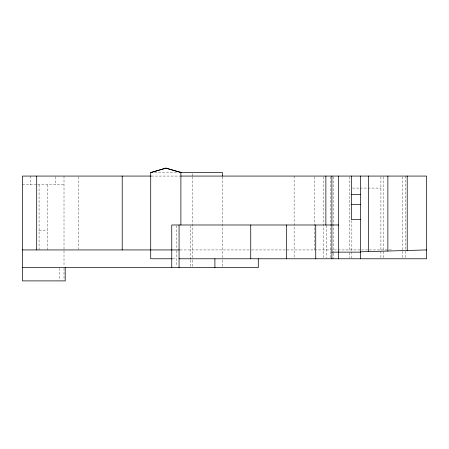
<?xml version="1.0" encoding="UTF-8"?>
<svg xmlns="http://www.w3.org/2000/svg" width="449" height="449" viewBox="0 0 449 449"><rect width="100%" height="100%" fill="white"/><g stroke="black" fill="none" stroke-linecap="round" stroke-linejoin="round"><path stroke-width="0.34" stroke-dasharray="2.25 1.68" d="M154.602 172.528L177.922 172.528M151.403 176.07L180.498 176.07M22.45 184.803L36.998 184.803M37.688 184.803L64.011 184.803M352.549 188.086L359.464 188.086M360.154 188.086L380.904 188.086M39.074 230.191L47.386 230.191M180.128 249.93L250.985 249.93M251.681 249.93L360.844 249.93M361.54 249.93L388.531 249.93M389.221 249.93L392.69 249.93M172.899 258.776L176.367 258.776M405.178 176.07L405.178 249.93M405.178 251.294L405.178 258.096M402.405 176.766L402.405 249.93M402.405 251.294L402.405 258.096M383.676 176.766L383.676 258.776M380.904 176.738L380.904 258.096M351.853 220.667L351.853 251.294M351.853 251.973L351.853 258.096M349.199 176.766L349.199 251.446M349.199 252.809L349.199 258.113M333.382 176.766L333.382 252.652M333.382 253.337L333.382 258.776M330.38 176.766L330.38 258.776M326.591 225.544L326.591 258.096M323.594 176.766L323.594 258.776M314.485 176.766L314.485 249.93M294.129 176.07L294.129 258.776M222.457 176.766L222.457 259.46M222.457 260.139L222.457 267.626M192.273 173.707L192.273 176.07M192.273 176.766L192.273 259.46M192.273 260.139L192.273 267.626M190.612 225.679L190.612 259.46M190.612 260.139L190.612 266.263M176.367 225.679L176.367 249.24M176.367 250.615L176.367 266.263M78.266 176.766L78.266 249.234M64.011 176.07L64.011 249.234M64.011 250.615L64.011 266.263M64.011 268.322L64.011 280.193M59.391 268.322L59.391 280.193M55.698 176.738L55.698 184.803M47.386 184.803L47.386 249.93M39.074 184.803L39.074 249.93M30.762 176.07L30.762 184.803"/><path stroke-width="0.67" d="M172.203 258.776L150.712 258.776L150.712 172.528L165.804 168.106L181.351 172.528M151.173 172.528L165.608 168.302M360.25 251.827L426.55 249.93M150.712 172.528L151.93 172.528M179.735 172.528L222.457 172.528L222.457 176.07M151.004 176.07L22.45 176.07L22.45 280.894L65.206 280.894L65.206 267.626M180.891 176.07L426.55 176.07L426.55 258.776L179.067 258.776M351.387 194.473L360.513 194.473M351.387 204.458L360.513 204.458M360.513 219.544L351.387 219.544L351.387 176.07M338.58 224.988L171.748 224.988L171.748 267.626M22.45 249.93L179.432 249.93M331.901 252.142L360.513 252.142M22.45 267.626L258.293 267.626L258.293 258.776M165.804 168.106L180.891 172.528L180.891 224.988M407.209 176.07L407.209 250.486M387.874 176.07L387.874 251.036M368.534 176.07L368.534 251.592M360.513 176.07L360.513 258.776M338.58 176.07L338.58 258.776M331.901 176.07L331.901 258.776M325.862 176.07L325.862 224.988M315.737 224.988L315.737 258.776M286.58 224.988L286.58 258.776M250.738 224.988L250.738 258.776M214.903 258.776L214.903 267.626M179.067 224.988L179.067 267.626M122.212 176.07L122.212 249.93M36.7 176.07L36.7 249.93"/></g></svg>
